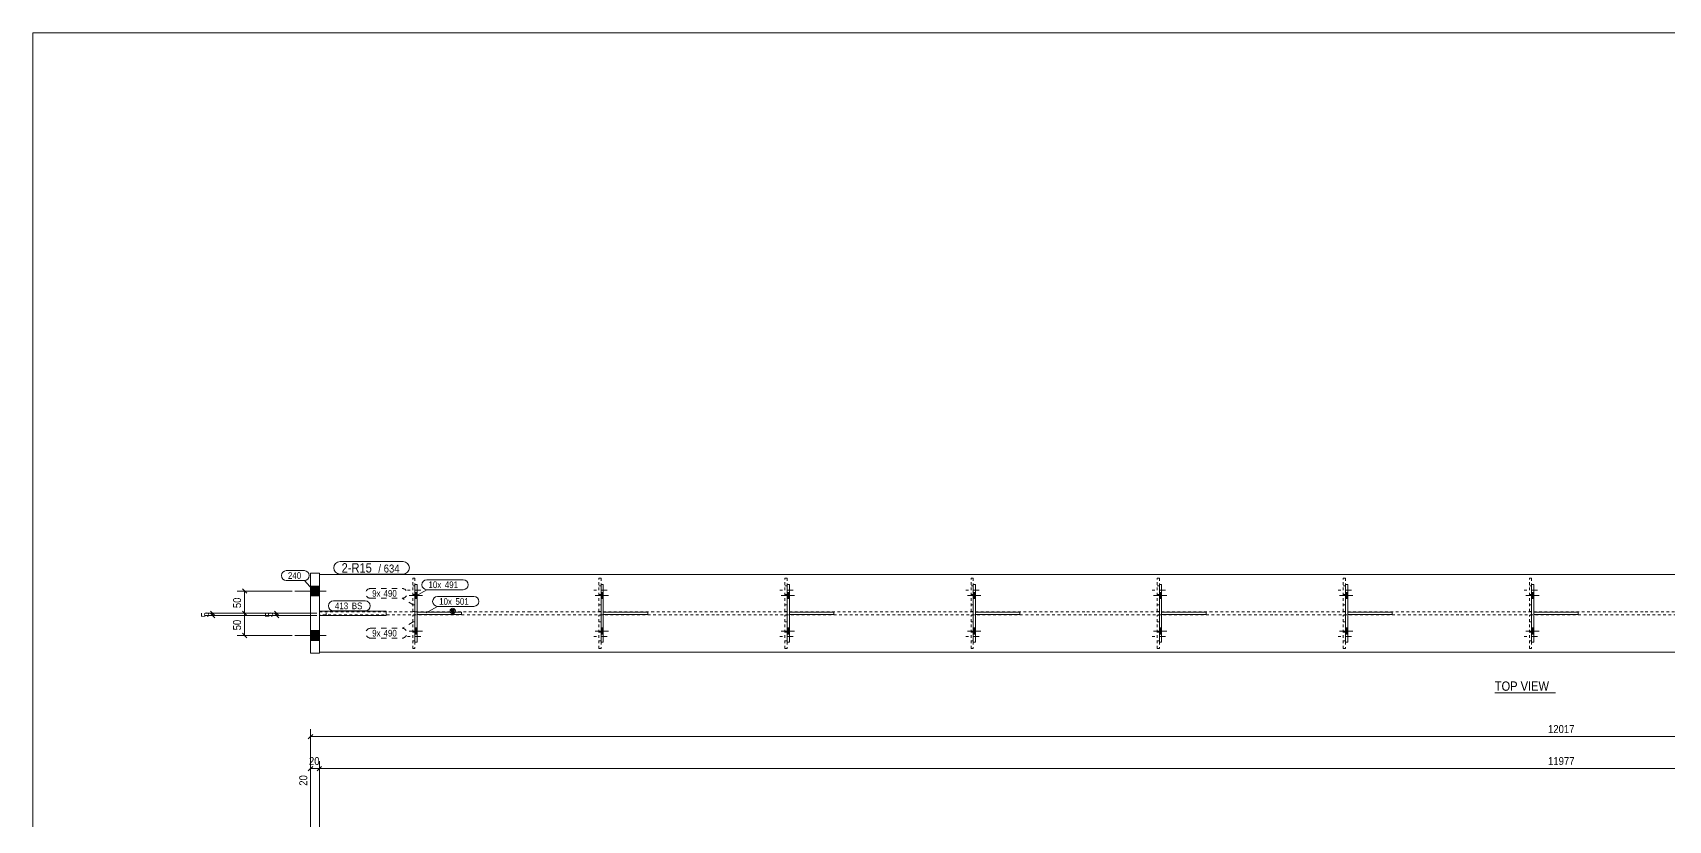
# Model space of a CAD drawing. Header units: millimetres. Extents: x 2 to 1174, y 1 to 825.
# Drawn here: x 5 to 618, y 530 to 825 of the extents above; entities that cross this region are included whole.
import ezdxf

# ---------------------------------------------------------------- set-up
doc = ezdxf.new("R2010")
doc.units = ezdxf.units.MM
for name, pattern in [('XKITLINE00', [0]), ('XKITLINE01', [4, 1, -1, 1, -1]), ('XKITLINE02', [4, 2, -2])]:
    doc.linetypes.add(name, pattern=pattern)
for name, color, linetype, lineweight in [('Bolt', 3, 'Continuous', 0), ('Dimensions', 7, 'Continuous', 0), ('DrawingSheet', 5, 'Continuous', 0), ('OtherObjectType', 7, 'Continuous', 0), ('Part', 2, 'Continuous', 0), ('PartMark', 7, 'Continuous', 0)]:
    doc.layers.add(name, color=color, linetype=linetype, lineweight=lineweight)
doc.styles.add('ARIAL', font='ARIAL.TTF')

# ---------------------------------------------------------------- blocks, each defined once
blk = doc.blocks.new('*A92')
at = {"layer": 'Bolt', "color": 3, "linetype": 'XKITLINE02', "lineweight": 0}
for p, q in [((569.15, 615.95), (564.15, 615.95)), ((566.9, 617.58), (566.07, 617.58)), ((566.9, 614.31), (566.07, 614.31))]:
    blk.add_line(p, q, dxfattribs=at)
blk = doc.blocks.new('*A93')
at = {"layer": 'Bolt', "color": 3, "linetype": 'XKITLINE02', "lineweight": 0}
for p, q in [((569.15, 598.61), (564.15, 598.61)), ((566.9, 600.25), (566.07, 600.25)), ((566.9, 596.98), (566.07, 596.98))]:
    blk.add_line(p, q, dxfattribs=at)
blk = doc.blocks.new('*A94')
at = {"layer": 'Part'}
blk.add_hatch(color=2, dxfattribs=at).paths.add_polyline_path([(161.65, 608.68), (163.25, 608.68), (162.45, 607.28)], flags=17)
at = {"layer": 'Part', "color": 2, "linetype": 'XKITLINE00', "lineweight": 0}
for p, q in [((190.8, 621.86), (112.45, 621.86)), ((260.57, 621.86), (190.9, 621.86)), ((330.34, 621.86), (260.67, 621.86)), ((400.1, 621.86), (330.44, 621.86)), ((469.87, 621.86), (400.2, 621.86)), ((539.64, 621.86), (469.97, 621.86)), ((609.4, 621.86), (539.74, 621.86)), ((679.17, 621.86), (609.5, 621.86)), ((162.45, 607.28), (161.65, 608.68)), ((161.65, 608.68), (163.25, 608.68)), ((163.25, 608.68), (162.45, 607.28)), ((190.8, 592.7), (112.45, 592.7)), ((260.57, 592.7), (190.9, 592.7)), ((330.34, 592.7), (260.67, 592.7)), ((400.1, 592.7), (330.44, 592.7)), ((469.87, 592.7), (400.2, 592.7)), ((539.64, 592.7), (469.97, 592.7)), ((609.4, 592.7), (539.74, 592.7)), ((679.17, 592.7), (609.5, 592.7))]:
    blk.add_line(p, q, dxfattribs=at)
at = {"layer": 'Part', "color": 7, "linetype": 'XKITLINE01', "lineweight": 0}
for p, q in [((112.45, 592.7), (112.45, 621.86)), ((112.45, 607.86), (190.8, 607.86)), ((190.9, 607.86), (260.57, 607.86)), ((260.67, 607.86), (330.34, 607.86)), ((330.44, 607.86), (400.1, 607.86)), ((400.2, 607.86), (469.87, 607.86)), ((469.97, 607.86), (539.64, 607.86)), ((539.74, 607.86), (609.4, 607.86)), ((609.5, 607.86), (679.17, 607.86)), ((190.8, 606.7), (112.45, 606.7)), ((260.57, 606.7), (190.9, 606.7)), ((330.34, 606.7), (260.67, 606.7)), ((400.1, 606.7), (330.44, 606.7)), ((469.87, 606.7), (400.2, 606.7)), ((539.64, 606.7), (469.97, 606.7)), ((609.4, 606.7), (539.74, 606.7)), ((679.17, 606.7), (609.5, 606.7))]:
    blk.add_line(p, q, dxfattribs=at)
at = {"layer": 'Part', "color": 2, "linetype": 'XKITLINE00', "lineweight": 0}
blk.add_circle((162.45, 608.18), 1, dxfattribs=at)
blk = doc.blocks.new('*A101')
at = {"layer": 'Part', "color": 2, "linetype": 'XKITLINE00', "lineweight": 0}
for p, q in [((567.74, 607.7), (584.4, 607.7)), ((584.4, 606.86), (584.4, 607.7)), ((584.4, 606.86), (567.74, 606.86))]:
    blk.add_line(p, q, dxfattribs=at)
at = {"layer": 'Part', "color": 7, "linetype": 'XKITLINE01', "lineweight": 0}
blk.add_line((567.74, 606.86), (567.74, 607.7), dxfattribs=at)
blk.add_line((567.74, 606.86), (567.74, 607.7), dxfattribs=at)
blk = doc.blocks.new('*A102')
at = {"layer": 'Part', "color": 2, "linetype": 'XKITLINE00', "lineweight": 0}
for p, q in [((566.9, 596.45), (566.9, 618.11)), ((566.9, 618.11), (567.74, 618.11)), ((567.74, 618.11), (567.74, 596.45)), ((567.74, 596.45), (566.9, 596.45))]:
    blk.add_line(p, q, dxfattribs=at)
blk = doc.blocks.new('*A103')
at = {"layer": 'Part', "color": 2, "linetype": 'XKITLINE00', "lineweight": 0}
for p, q in [((497.97, 607.7), (514.64, 607.7)), ((514.64, 606.86), (514.64, 607.7)), ((514.64, 606.86), (497.97, 606.86))]:
    blk.add_line(p, q, dxfattribs=at)
at = {"layer": 'Part', "color": 7, "linetype": 'XKITLINE01', "lineweight": 0}
blk.add_line((497.97, 606.86), (497.97, 607.7), dxfattribs=at)
blk.add_line((497.97, 606.86), (497.97, 607.7), dxfattribs=at)
blk = doc.blocks.new('*A104')
at = {"layer": 'Part', "color": 2, "linetype": 'XKITLINE00', "lineweight": 0}
for p, q in [((497.14, 596.45), (497.14, 618.11)), ((497.14, 618.11), (497.97, 618.11)), ((497.97, 618.11), (497.97, 596.45)), ((497.97, 596.45), (497.14, 596.45))]:
    blk.add_line(p, q, dxfattribs=at)
blk = doc.blocks.new('*A105')
at = {"layer": 'Part', "color": 2, "linetype": 'XKITLINE00', "lineweight": 0}
for p, q in [((428.2, 607.7), (444.87, 607.7)), ((444.87, 606.86), (444.87, 607.7)), ((444.87, 606.86), (428.2, 606.86))]:
    blk.add_line(p, q, dxfattribs=at)
at = {"layer": 'Part', "color": 7, "linetype": 'XKITLINE01', "lineweight": 0}
blk.add_line((428.2, 606.86), (428.2, 607.7), dxfattribs=at)
blk.add_line((428.2, 606.86), (428.2, 607.7), dxfattribs=at)
blk = doc.blocks.new('*A106')
at = {"layer": 'Part', "color": 2, "linetype": 'XKITLINE00', "lineweight": 0}
for p, q in [((427.37, 596.45), (427.37, 618.11)), ((427.37, 618.11), (428.2, 618.11)), ((428.2, 618.11), (428.2, 596.45)), ((428.2, 596.45), (427.37, 596.45))]:
    blk.add_line(p, q, dxfattribs=at)
blk = doc.blocks.new('*A107')
at = {"layer": 'Part', "color": 2, "linetype": 'XKITLINE00', "lineweight": 0}
for p, q in [((358.44, 607.7), (375.1, 607.7)), ((375.1, 606.86), (375.1, 607.7)), ((375.1, 606.86), (358.44, 606.86))]:
    blk.add_line(p, q, dxfattribs=at)
at = {"layer": 'Part', "color": 7, "linetype": 'XKITLINE01', "lineweight": 0}
blk.add_line((358.44, 606.86), (358.44, 607.7), dxfattribs=at)
blk.add_line((358.44, 606.86), (358.44, 607.7), dxfattribs=at)
blk = doc.blocks.new('*A108')
at = {"layer": 'Part', "color": 2, "linetype": 'XKITLINE00', "lineweight": 0}
for p, q in [((357.6, 596.45), (357.6, 618.11)), ((357.6, 618.11), (358.44, 618.11)), ((358.44, 618.11), (358.44, 596.45)), ((358.44, 596.45), (357.6, 596.45))]:
    blk.add_line(p, q, dxfattribs=at)
blk = doc.blocks.new('*A109')
at = {"layer": 'Part', "color": 2, "linetype": 'XKITLINE00', "lineweight": 0}
for p, q in [((288.67, 607.7), (305.34, 607.7)), ((305.34, 606.86), (305.34, 607.7)), ((305.34, 606.86), (288.67, 606.86))]:
    blk.add_line(p, q, dxfattribs=at)
at = {"layer": 'Part', "color": 7, "linetype": 'XKITLINE01', "lineweight": 0}
blk.add_line((288.67, 606.86), (288.67, 607.7), dxfattribs=at)
blk.add_line((288.67, 606.86), (288.67, 607.7), dxfattribs=at)
blk = doc.blocks.new('*A110')
at = {"layer": 'Part', "color": 2, "linetype": 'XKITLINE00', "lineweight": 0}
for p, q in [((287.84, 596.45), (287.84, 618.11)), ((287.84, 618.11), (288.67, 618.11)), ((288.67, 618.11), (288.67, 596.45)), ((288.67, 596.45), (287.84, 596.45))]:
    blk.add_line(p, q, dxfattribs=at)
blk = doc.blocks.new('*A111')
at = {"layer": 'Part', "color": 2, "linetype": 'XKITLINE00', "lineweight": 0}
for p, q in [((218.9, 607.7), (235.57, 607.7)), ((235.57, 606.86), (235.57, 607.7)), ((235.57, 606.86), (218.9, 606.86))]:
    blk.add_line(p, q, dxfattribs=at)
at = {"layer": 'Part', "color": 7, "linetype": 'XKITLINE01', "lineweight": 0}
blk.add_line((218.9, 606.86), (218.9, 607.7), dxfattribs=at)
blk.add_line((218.9, 606.86), (218.9, 607.7), dxfattribs=at)
blk = doc.blocks.new('*A112')
at = {"layer": 'Part', "color": 2, "linetype": 'XKITLINE00', "lineweight": 0}
for p, q in [((218.07, 596.45), (218.07, 618.11)), ((218.07, 618.11), (218.9, 618.11)), ((218.9, 618.11), (218.9, 596.45)), ((218.9, 596.45), (218.07, 596.45))]:
    blk.add_line(p, q, dxfattribs=at)
blk = doc.blocks.new('*A113')
at = {"layer": 'Part', "color": 2, "linetype": 'XKITLINE00', "lineweight": 0}
for p, q in [((149.14, 607.7), (165.8, 607.7)), ((165.8, 606.86), (165.8, 607.7)), ((165.8, 606.86), (149.14, 606.86))]:
    blk.add_line(p, q, dxfattribs=at)
at = {"layer": 'Part', "color": 7, "linetype": 'XKITLINE01', "lineweight": 0}
blk.add_line((149.14, 606.86), (149.14, 607.7), dxfattribs=at)
blk.add_line((149.14, 606.86), (149.14, 607.7), dxfattribs=at)
blk = doc.blocks.new('*A114')
at = {"layer": 'Part', "color": 2, "linetype": 'XKITLINE00', "lineweight": 0}
for p, q in [((148.3, 596.45), (148.3, 618.11)), ((148.3, 618.11), (149.14, 618.11)), ((149.14, 618.11), (149.14, 596.45)), ((149.14, 596.45), (148.3, 596.45))]:
    blk.add_line(p, q, dxfattribs=at)
blk = doc.blocks.new('*A117')
at = {"layer": 'Part', "color": 7, "linetype": 'XKITLINE01', "lineweight": 0}
for p, q in [((566.07, 607.95), (566.07, 620.45)), ((566.07, 620.45), (566.9, 620.45)), ((566.9, 620.45), (566.9, 607.95)), ((566.07, 610.45), (566.9, 610.45)), ((566.9, 607.95), (566.07, 607.95))]:
    blk.add_line(p, q, dxfattribs=at)
blk = doc.blocks.new('*A118')
at = {"layer": 'Part', "color": 7, "linetype": 'XKITLINE01', "lineweight": 0}
for p, q in [((496.3, 607.95), (496.3, 620.45)), ((496.3, 620.45), (497.14, 620.45)), ((497.14, 620.45), (497.14, 607.95)), ((496.3, 610.45), (497.14, 610.45)), ((497.14, 607.95), (496.3, 607.95))]:
    blk.add_line(p, q, dxfattribs=at)
blk = doc.blocks.new('*A119')
at = {"layer": 'Part', "color": 7, "linetype": 'XKITLINE01', "lineweight": 0}
for p, q in [((426.54, 607.95), (426.54, 620.45)), ((426.54, 620.45), (427.37, 620.45)), ((427.37, 620.45), (427.37, 607.95)), ((426.54, 610.45), (427.37, 610.45)), ((427.37, 607.95), (426.54, 607.95))]:
    blk.add_line(p, q, dxfattribs=at)
blk = doc.blocks.new('*A120')
at = {"layer": 'Part', "color": 7, "linetype": 'XKITLINE01', "lineweight": 0}
for p, q in [((356.77, 607.95), (356.77, 620.45)), ((356.77, 620.45), (357.6, 620.45)), ((357.6, 620.45), (357.6, 607.95)), ((356.77, 610.45), (357.6, 610.45)), ((357.6, 607.95), (356.77, 607.95))]:
    blk.add_line(p, q, dxfattribs=at)
blk = doc.blocks.new('*A121')
at = {"layer": 'Part', "color": 7, "linetype": 'XKITLINE01', "lineweight": 0}
for p, q in [((287, 607.95), (287, 620.45)), ((287, 620.45), (287.84, 620.45)), ((287.84, 620.45), (287.84, 607.95)), ((287, 610.45), (287.84, 610.45)), ((287.84, 607.95), (287, 607.95))]:
    blk.add_line(p, q, dxfattribs=at)
blk = doc.blocks.new('*A122')
at = {"layer": 'Part', "color": 7, "linetype": 'XKITLINE01', "lineweight": 0}
for p, q in [((217.24, 607.95), (217.24, 620.45)), ((217.24, 620.45), (218.07, 620.45)), ((218.07, 620.45), (218.07, 607.95)), ((217.24, 610.45), (218.07, 610.45)), ((218.07, 607.95), (217.24, 607.95))]:
    blk.add_line(p, q, dxfattribs=at)
blk = doc.blocks.new('*A123')
at = {"layer": 'Part', "color": 7, "linetype": 'XKITLINE01', "lineweight": 0}
for p, q in [((147.47, 607.95), (147.47, 620.45)), ((147.47, 620.45), (148.3, 620.45)), ((148.3, 620.45), (148.3, 607.95)), ((147.47, 610.45), (148.3, 610.45)), ((148.3, 607.95), (147.47, 607.95))]:
    blk.add_line(p, q, dxfattribs=at)
blk = doc.blocks.new('*A124')
at = {"layer": 'Part', "color": 2, "linetype": 'XKITLINE00', "lineweight": 0}
for p, q in [((137.45, 608.11), (112.45, 608.11)), ((112.45, 606.45), (112.45, 608.11)), ((137.45, 608.11), (137.45, 606.45)), ((137.45, 606.45), (112.45, 606.45))]:
    blk.add_line(p, q, dxfattribs=at)
at = {"layer": 'Part', "color": 7, "linetype": 'XKITLINE01', "lineweight": 0}
blk.add_line((114.95, 606.45), (114.95, 608.11), dxfattribs=at)
blk = doc.blocks.new('*A125')
at = {"layer": 'Part', "color": 7, "linetype": 'XKITLINE01', "lineweight": 0}
for p, q in [((137.45, 608.11), (112.45, 608.11)), ((112.45, 608.11), (112.45, 606.45)), ((114.95, 606.45), (114.95, 608.11)), ((137.45, 606.45), (137.45, 608.11)), ((112.45, 606.45), (137.45, 606.45))]:
    blk.add_line(p, q, dxfattribs=at)
blk = doc.blocks.new('*A128')
at = {"layer": 'Part', "color": 7, "linetype": 'XKITLINE01', "lineweight": 0}
for p, q in [((147.47, 594.11), (147.47, 606.61)), ((147.47, 606.61), (148.3, 606.61)), ((147.47, 604.11), (148.3, 604.11)), ((148.3, 606.61), (148.3, 594.11)), ((148.3, 594.11), (147.47, 594.11))]:
    blk.add_line(p, q, dxfattribs=at)
blk = doc.blocks.new('*A129')
at = {"layer": 'Part', "color": 7, "linetype": 'XKITLINE01', "lineweight": 0}
for p, q in [((217.24, 594.11), (217.24, 606.61)), ((217.24, 606.61), (218.07, 606.61)), ((217.24, 604.11), (218.07, 604.11)), ((218.07, 606.61), (218.07, 594.11)), ((218.07, 594.11), (217.24, 594.11))]:
    blk.add_line(p, q, dxfattribs=at)
blk = doc.blocks.new('*A130')
at = {"layer": 'Part', "color": 7, "linetype": 'XKITLINE01', "lineweight": 0}
for p, q in [((287, 594.11), (287, 606.61)), ((287, 606.61), (287.84, 606.61)), ((287, 604.11), (287.84, 604.11)), ((287.84, 606.61), (287.84, 594.11)), ((287.84, 594.11), (287, 594.11))]:
    blk.add_line(p, q, dxfattribs=at)
blk = doc.blocks.new('*A131')
at = {"layer": 'Part', "color": 7, "linetype": 'XKITLINE01', "lineweight": 0}
for p, q in [((356.77, 594.11), (356.77, 606.61)), ((356.77, 606.61), (357.6, 606.61)), ((356.77, 604.11), (357.6, 604.11)), ((357.6, 606.61), (357.6, 594.11)), ((357.6, 594.11), (356.77, 594.11))]:
    blk.add_line(p, q, dxfattribs=at)
blk = doc.blocks.new('*A132')
at = {"layer": 'Part', "color": 7, "linetype": 'XKITLINE01', "lineweight": 0}
for p, q in [((426.54, 594.11), (426.54, 606.61)), ((426.54, 606.61), (427.37, 606.61)), ((426.54, 604.11), (427.37, 604.11)), ((427.37, 606.61), (427.37, 594.11)), ((427.37, 594.11), (426.54, 594.11))]:
    blk.add_line(p, q, dxfattribs=at)
blk = doc.blocks.new('*A133')
at = {"layer": 'Part', "color": 7, "linetype": 'XKITLINE01', "lineweight": 0}
for p, q in [((496.3, 594.11), (496.3, 606.61)), ((496.3, 606.61), (497.14, 606.61)), ((496.3, 604.11), (497.14, 604.11)), ((497.14, 606.61), (497.14, 594.11)), ((497.14, 594.11), (496.3, 594.11))]:
    blk.add_line(p, q, dxfattribs=at)
blk = doc.blocks.new('*A134')
at = {"layer": 'Part', "color": 7, "linetype": 'XKITLINE01', "lineweight": 0}
for p, q in [((566.07, 594.11), (566.07, 606.61)), ((566.07, 606.61), (566.9, 606.61)), ((566.07, 604.11), (566.9, 604.11)), ((566.9, 606.61), (566.9, 594.11)), ((566.9, 594.11), (566.07, 594.11))]:
    blk.add_line(p, q, dxfattribs=at)
blk = doc.blocks.new('*A140')
at = {"layer": 'Part', "color": 2, "linetype": 'XKITLINE00', "lineweight": 0}
for p, q in [((109.12, 592.28), (109.12, 622.28)), ((109.12, 622.28), (112.45, 622.28)), ((112.45, 622.28), (112.45, 592.28)), ((112.45, 592.28), (109.12, 592.28))]:
    blk.add_line(p, q, dxfattribs=at)
blk = doc.blocks.new('*A143')
at = {"layer": 'Bolt'}
for points in [[(497.14, 615.11), (497.97, 615.11), (497.97, 612.78), (497.14, 612.78)], [(497.14, 615.11), (497.97, 615.11), (497.97, 612.78), (497.14, 612.78)], [(497.14, 601.78), (497.97, 601.78), (497.97, 599.45), (497.14, 599.45)], [(497.14, 601.78), (497.97, 601.78), (497.97, 599.45), (497.14, 599.45)]]:
    blk.add_hatch(color=3, dxfattribs=at).paths.add_polyline_path(points, flags=17)
at = {"layer": 'Bolt', "color": 3, "linetype": 'XKITLINE00', "lineweight": 0}
for p, q in [((499.9, 613.95), (494.9, 613.95)), ((499.9, 613.95), (494.9, 613.95)), ((497.97, 615.11), (497.14, 615.11)), ((497.97, 615.11), (497.14, 615.11)), ((497.97, 612.78), (497.14, 612.78)), ((497.97, 612.78), (497.14, 612.78)), ((497.97, 601.78), (497.14, 601.78)), ((497.97, 601.78), (497.14, 601.78)), ((499.9, 600.61), (494.9, 600.61)), ((499.9, 600.61), (494.9, 600.61)), ((497.97, 599.45), (497.14, 599.45)), ((497.97, 599.45), (497.14, 599.45))]:
    blk.add_line(p, q, dxfattribs=at)
blk = doc.blocks.new('*A144')
at = {"layer": 'Bolt'}
for points in [[(427.37, 615.11), (428.2, 615.11), (428.2, 612.78), (427.37, 612.78)], [(427.37, 615.11), (428.2, 615.11), (428.2, 612.78), (427.37, 612.78)], [(427.37, 601.78), (428.2, 601.78), (428.2, 599.45), (427.37, 599.45)], [(427.37, 601.78), (428.2, 601.78), (428.2, 599.45), (427.37, 599.45)]]:
    blk.add_hatch(color=3, dxfattribs=at).paths.add_polyline_path(points, flags=17)
at = {"layer": 'Bolt', "color": 3, "linetype": 'XKITLINE00', "lineweight": 0}
for p, q in [((430.14, 613.95), (425.14, 613.95)), ((430.14, 613.95), (425.14, 613.95)), ((428.2, 615.11), (427.37, 615.11)), ((428.2, 615.11), (427.37, 615.11)), ((428.2, 612.78), (427.37, 612.78)), ((428.2, 612.78), (427.37, 612.78)), ((428.2, 601.78), (427.37, 601.78)), ((428.2, 601.78), (427.37, 601.78)), ((430.14, 600.61), (425.14, 600.61)), ((430.14, 600.61), (425.14, 600.61)), ((428.2, 599.45), (427.37, 599.45)), ((428.2, 599.45), (427.37, 599.45))]:
    blk.add_line(p, q, dxfattribs=at)
blk = doc.blocks.new('*A145')
at = {"layer": 'Bolt'}
for points in [[(357.6, 615.11), (358.44, 615.11), (358.44, 612.78), (357.6, 612.78)], [(357.6, 615.11), (358.44, 615.11), (358.44, 612.78), (357.6, 612.78)], [(357.6, 601.78), (358.44, 601.78), (358.44, 599.45), (357.6, 599.45)], [(357.6, 601.78), (358.44, 601.78), (358.44, 599.45), (357.6, 599.45)]]:
    blk.add_hatch(color=3, dxfattribs=at).paths.add_polyline_path(points, flags=17)
at = {"layer": 'Bolt', "color": 3, "linetype": 'XKITLINE00', "lineweight": 0}
for p, q in [((360.37, 613.95), (355.37, 613.95)), ((360.37, 613.95), (355.37, 613.95)), ((358.44, 615.11), (357.6, 615.11)), ((358.44, 615.11), (357.6, 615.11)), ((358.44, 612.78), (357.6, 612.78)), ((358.44, 612.78), (357.6, 612.78)), ((358.44, 601.78), (357.6, 601.78)), ((358.44, 601.78), (357.6, 601.78)), ((360.37, 600.61), (355.37, 600.61)), ((360.37, 600.61), (355.37, 600.61)), ((358.44, 599.45), (357.6, 599.45)), ((358.44, 599.45), (357.6, 599.45))]:
    blk.add_line(p, q, dxfattribs=at)
blk = doc.blocks.new('*A146')
at = {"layer": 'Bolt'}
for points in [[(287.84, 615.11), (288.67, 615.11), (288.67, 612.78), (287.84, 612.78)], [(287.84, 615.11), (288.67, 615.11), (288.67, 612.78), (287.84, 612.78)], [(287.84, 601.78), (288.67, 601.78), (288.67, 599.45), (287.84, 599.45)], [(287.84, 601.78), (288.67, 601.78), (288.67, 599.45), (287.84, 599.45)]]:
    blk.add_hatch(color=3, dxfattribs=at).paths.add_polyline_path(points, flags=17)
at = {"layer": 'Bolt', "color": 3, "linetype": 'XKITLINE00', "lineweight": 0}
for p, q in [((290.6, 613.95), (285.6, 613.95)), ((290.6, 613.95), (285.6, 613.95)), ((288.67, 615.11), (287.84, 615.11)), ((288.67, 615.11), (287.84, 615.11)), ((288.67, 612.78), (287.84, 612.78)), ((288.67, 612.78), (287.84, 612.78)), ((288.67, 601.78), (287.84, 601.78)), ((288.67, 601.78), (287.84, 601.78)), ((290.6, 600.61), (285.6, 600.61)), ((290.6, 600.61), (285.6, 600.61)), ((288.67, 599.45), (287.84, 599.45)), ((288.67, 599.45), (287.84, 599.45))]:
    blk.add_line(p, q, dxfattribs=at)
blk = doc.blocks.new('*A147')
at = {"layer": 'Bolt'}
for points in [[(218.07, 615.11), (218.9, 615.11), (218.9, 612.78), (218.07, 612.78)], [(218.07, 615.11), (218.9, 615.11), (218.9, 612.78), (218.07, 612.78)], [(218.07, 601.78), (218.9, 601.78), (218.9, 599.45), (218.07, 599.45)], [(218.07, 601.78), (218.9, 601.78), (218.9, 599.45), (218.07, 599.45)]]:
    blk.add_hatch(color=3, dxfattribs=at).paths.add_polyline_path(points, flags=17)
at = {"layer": 'Bolt', "color": 3, "linetype": 'XKITLINE00', "lineweight": 0}
for p, q in [((220.84, 613.95), (215.84, 613.95)), ((220.84, 613.95), (215.84, 613.95)), ((218.9, 615.11), (218.07, 615.11)), ((218.9, 615.11), (218.07, 615.11)), ((218.9, 612.78), (218.07, 612.78)), ((218.9, 612.78), (218.07, 612.78)), ((218.9, 601.78), (218.07, 601.78)), ((218.9, 601.78), (218.07, 601.78)), ((220.84, 600.61), (215.84, 600.61)), ((220.84, 600.61), (215.84, 600.61)), ((218.9, 599.45), (218.07, 599.45)), ((218.9, 599.45), (218.07, 599.45))]:
    blk.add_line(p, q, dxfattribs=at)
blk = doc.blocks.new('*A148')
at = {"layer": 'Bolt'}
for points in [[(148.3, 615.11), (149.14, 615.11), (149.14, 612.78), (148.3, 612.78)], [(148.3, 615.11), (149.14, 615.11), (149.14, 612.78), (148.3, 612.78)], [(148.3, 601.78), (149.14, 601.78), (149.14, 599.45), (148.3, 599.45)], [(148.3, 601.78), (149.14, 601.78), (149.14, 599.45), (148.3, 599.45)]]:
    blk.add_hatch(color=3, dxfattribs=at).paths.add_polyline_path(points, flags=17)
at = {"layer": 'Bolt', "color": 3, "linetype": 'XKITLINE00', "lineweight": 0}
for p, q in [((151.07, 613.95), (146.07, 613.95)), ((151.07, 613.95), (146.07, 613.95)), ((149.14, 615.11), (148.3, 615.11)), ((149.14, 615.11), (148.3, 615.11)), ((149.14, 612.78), (148.3, 612.78)), ((149.14, 612.78), (148.3, 612.78)), ((149.14, 601.78), (148.3, 601.78)), ((149.14, 601.78), (148.3, 601.78)), ((151.07, 600.61), (146.07, 600.61)), ((151.07, 600.61), (146.07, 600.61)), ((149.14, 599.45), (148.3, 599.45)), ((149.14, 599.45), (148.3, 599.45))]:
    blk.add_line(p, q, dxfattribs=at)
blk = doc.blocks.new('*A149')
at = {"layer": 'Bolt', "color": 3, "linetype": 'XKITLINE02', "lineweight": 0}
for p, q in [((499.39, 615.95), (494.39, 615.95)), ((497.14, 617.58), (496.3, 617.58)), ((497.14, 614.31), (496.3, 614.31))]:
    blk.add_line(p, q, dxfattribs=at)
blk = doc.blocks.new('*A150')
at = {"layer": 'Bolt', "color": 3, "linetype": 'XKITLINE02', "lineweight": 0}
for p, q in [((429.62, 615.95), (424.62, 615.95)), ((427.37, 617.58), (426.54, 617.58)), ((427.37, 614.31), (426.54, 614.31))]:
    blk.add_line(p, q, dxfattribs=at)
blk = doc.blocks.new('*A151')
at = {"layer": 'Bolt', "color": 3, "linetype": 'XKITLINE02', "lineweight": 0}
for p, q in [((359.85, 615.95), (354.85, 615.95)), ((357.6, 617.58), (356.77, 617.58)), ((357.6, 614.31), (356.77, 614.31))]:
    blk.add_line(p, q, dxfattribs=at)
blk = doc.blocks.new('*A152')
at = {"layer": 'Bolt', "color": 3, "linetype": 'XKITLINE02', "lineweight": 0}
for p, q in [((290.09, 615.95), (285.09, 615.95)), ((287.84, 617.58), (287, 617.58)), ((287.84, 614.31), (287, 614.31))]:
    blk.add_line(p, q, dxfattribs=at)
blk = doc.blocks.new('*A153')
at = {"layer": 'Bolt', "color": 3, "linetype": 'XKITLINE02', "lineweight": 0}
for p, q in [((220.32, 615.95), (215.32, 615.95)), ((218.07, 617.58), (217.24, 617.58)), ((218.07, 614.31), (217.24, 614.31))]:
    blk.add_line(p, q, dxfattribs=at)
blk = doc.blocks.new('*A154')
at = {"layer": 'Bolt', "color": 3, "linetype": 'XKITLINE02', "lineweight": 0}
for p, q in [((150.55, 615.95), (145.55, 615.95)), ((148.3, 617.58), (147.47, 617.58)), ((148.3, 614.31), (147.47, 614.31))]:
    blk.add_line(p, q, dxfattribs=at)
blk = doc.blocks.new('*A155')
at = {"layer": 'Bolt', "color": 3, "linetype": 'XKITLINE02', "lineweight": 0}
for p, q in [((150.55, 598.61), (145.55, 598.61)), ((148.3, 600.25), (147.47, 600.25)), ((148.3, 596.98), (147.47, 596.98))]:
    blk.add_line(p, q, dxfattribs=at)
blk = doc.blocks.new('*A156')
at = {"layer": 'Bolt', "color": 3, "linetype": 'XKITLINE02', "lineweight": 0}
for p, q in [((220.32, 598.61), (215.32, 598.61)), ((218.07, 600.25), (217.24, 600.25)), ((218.07, 596.98), (217.24, 596.98))]:
    blk.add_line(p, q, dxfattribs=at)
blk = doc.blocks.new('*A157')
at = {"layer": 'Bolt', "color": 3, "linetype": 'XKITLINE02', "lineweight": 0}
for p, q in [((290.09, 598.61), (285.09, 598.61)), ((287.84, 600.25), (287, 600.25)), ((287.84, 596.98), (287, 596.98))]:
    blk.add_line(p, q, dxfattribs=at)
blk = doc.blocks.new('*A158')
at = {"layer": 'Bolt', "color": 3, "linetype": 'XKITLINE02', "lineweight": 0}
for p, q in [((359.85, 598.61), (354.85, 598.61)), ((357.6, 600.25), (356.77, 600.25)), ((357.6, 596.98), (356.77, 596.98))]:
    blk.add_line(p, q, dxfattribs=at)
blk = doc.blocks.new('*A159')
at = {"layer": 'Bolt', "color": 3, "linetype": 'XKITLINE02', "lineweight": 0}
for p, q in [((429.62, 598.61), (424.62, 598.61)), ((427.37, 600.25), (426.54, 600.25)), ((427.37, 596.98), (426.54, 596.98))]:
    blk.add_line(p, q, dxfattribs=at)
blk = doc.blocks.new('*A160')
at = {"layer": 'Bolt', "color": 3, "linetype": 'XKITLINE02', "lineweight": 0}
for p, q in [((499.39, 598.61), (494.39, 598.61)), ((497.14, 600.25), (496.3, 600.25)), ((497.14, 596.98), (496.3, 596.98))]:
    blk.add_line(p, q, dxfattribs=at)
blk = doc.blocks.new('*A161')
at = {"layer": 'Bolt'}
for points in [[(112.45, 613.78), (109.12, 613.78), (109.12, 617.45), (112.45, 617.45)], [(112.45, 613.78), (109.12, 613.78), (109.12, 617.45), (112.45, 617.45)], [(112.45, 613.78), (109.12, 613.78), (109.12, 617.45), (112.45, 617.45)], [(112.45, 613.78), (109.12, 613.78), (109.12, 617.45), (112.45, 617.45)], [(112.45, 613.78), (109.12, 613.78), (109.12, 617.45), (112.45, 617.45)], [(112.45, 597.11), (109.12, 597.11), (109.12, 600.78), (112.45, 600.78)], [(112.45, 597.11), (109.12, 597.11), (109.12, 600.78), (112.45, 600.78)], [(112.45, 597.11), (109.12, 597.11), (109.12, 600.78), (112.45, 600.78)], [(112.45, 597.11), (109.12, 597.11), (109.12, 600.78), (112.45, 600.78)], [(112.45, 597.11), (109.12, 597.11), (109.12, 600.78), (112.45, 600.78)]]:
    blk.add_hatch(color=3, dxfattribs=at).paths.add_polyline_path(points, flags=17)
at = {"layer": 'Bolt', "color": 3, "linetype": 'XKITLINE00', "lineweight": 0}
for p, q in [((114.95, 615.61), (103.28, 615.61)), ((114.95, 615.61), (103.28, 615.61)), ((114.95, 615.61), (103.28, 615.61)), ((114.95, 615.61), (103.28, 615.61)), ((114.95, 615.61), (103.28, 615.61)), ((112.45, 617.45), (109.12, 617.45)), ((112.45, 617.45), (109.12, 617.45)), ((112.45, 617.45), (109.12, 617.45)), ((112.45, 617.45), (109.12, 617.45)), ((112.45, 617.45), (109.12, 617.45)), ((112.45, 613.78), (109.12, 613.78)), ((112.45, 613.78), (109.12, 613.78)), ((112.45, 613.78), (109.12, 613.78)), ((112.45, 613.78), (109.12, 613.78)), ((112.45, 613.78), (109.12, 613.78)), ((114.95, 598.95), (103.28, 598.95)), ((114.95, 598.95), (103.28, 598.95)), ((114.95, 598.95), (103.28, 598.95)), ((114.95, 598.95), (103.28, 598.95)), ((114.95, 598.95), (103.28, 598.95)), ((112.45, 600.78), (109.12, 600.78)), ((112.45, 600.78), (109.12, 600.78)), ((112.45, 600.78), (109.12, 600.78)), ((112.45, 600.78), (109.12, 600.78)), ((112.45, 600.78), (109.12, 600.78)), ((112.45, 597.11), (109.12, 597.11)), ((112.45, 597.11), (109.12, 597.11)), ((112.45, 597.11), (109.12, 597.11)), ((112.45, 597.11), (109.12, 597.11)), ((112.45, 597.11), (109.12, 597.11))]:
    blk.add_line(p, q, dxfattribs=at)
blk = doc.blocks.new('*A165')
at = {"layer": 'Bolt'}
for points in [[(566.9, 615.11), (567.74, 615.11), (567.74, 612.78), (566.9, 612.78)], [(566.9, 615.11), (567.74, 615.11), (567.74, 612.78), (566.9, 612.78)], [(566.9, 601.78), (567.74, 601.78), (567.74, 599.45), (566.9, 599.45)], [(566.9, 601.78), (567.74, 601.78), (567.74, 599.45), (566.9, 599.45)]]:
    blk.add_hatch(color=3, dxfattribs=at).paths.add_polyline_path(points, flags=17)
at = {"layer": 'Bolt', "color": 3, "linetype": 'XKITLINE00', "lineweight": 0}
for p, q in [((569.67, 613.95), (564.67, 613.95)), ((569.67, 613.95), (564.67, 613.95)), ((567.74, 615.11), (566.9, 615.11)), ((567.74, 615.11), (566.9, 615.11)), ((567.74, 612.78), (566.9, 612.78)), ((567.74, 612.78), (566.9, 612.78)), ((567.74, 601.78), (566.9, 601.78)), ((567.74, 601.78), (566.9, 601.78)), ((569.67, 600.61), (564.67, 600.61)), ((569.67, 600.61), (564.67, 600.61)), ((567.74, 599.45), (566.9, 599.45)), ((567.74, 599.45), (566.9, 599.45))]:
    blk.add_line(p, q, dxfattribs=at)
blk = doc.blocks.new('*A222')
at = {"layer": 'DrawingSheet', "color": 5, "linetype": 'XKITLINE00', "lineweight": 0}
for p, q in [((1174, 825), (5, 825)), ((5, 825), (5, 5))]:
    blk.add_line(p, q, dxfattribs=at)
blk = doc.blocks.new('*A230')
at = {"layer": 'Dimensions', "color": 7, "linetype": 'XKITLINE00', "lineweight": 0}
for p, q in [((109.97, 561.86), (108.27, 560.17)), ((109.12, 448.52), (109.12, 563.87)), ((109.12, 561.02), (1048.09, 561.02))]:
    blk.add_line(p, q, dxfattribs=at)
at = {"layer": 'Dimensions', "color": 3}
blk.add_point((109.12, 561.02), dxfattribs=at)
at = {"layer": 'Dimensions', "color": 3, "style": 'ARIAL', "width": 0.85}
blk.add_text('12017', height=3, dxfattribs=at).set_placement((573.04, 562.37))
blk = doc.blocks.new('*A231')
at = {"layer": 'Dimensions', "color": 7, "linetype": 'XKITLINE00', "lineweight": 0}
for p, q in [((109.12, 448.52), (109.12, 551.87)), ((112.45, 448.52), (112.45, 551.87)), ((109.97, 549.86), (108.27, 548.17)), ((109.12, 549.02), (112.45, 549.02)), ((113.3, 549.86), (111.6, 548.17))]:
    blk.add_line(p, q, dxfattribs=at)
at = {"layer": 'Dimensions', "color": 3}
for p in [(109.12, 549.02), (112.45, 549.02)]:
    blk.add_point(p, dxfattribs=at)
at = {"layer": 'Dimensions', "color": 3, "style": 'ARIAL', "width": 0.85}
blk.add_text('20', height=3, dxfattribs=at).set_placement((108.56, 550.37))
blk.add_text('20', height=3, rotation=90.00021, dxfattribs=at).set_placement((107.92, 542.6))
blk = doc.blocks.new('*A239')
at = {"layer": 'Dimensions', "color": 7, "linetype": 'XKITLINE00', "lineweight": 0}
for p, q in [((112.45, 448.52), (112.45, 551.87)), ((113.3, 549.86), (111.6, 548.17)), ((112.45, 549.02), (1044.77, 549.02))]:
    blk.add_line(p, q, dxfattribs=at)
at = {"layer": 'Dimensions', "color": 3}
blk.add_point((112.45, 549.02), dxfattribs=at)
at = {"layer": 'Dimensions', "color": 3, "style": 'ARIAL', "width": 0.85}
blk.add_text('11977', height=3, dxfattribs=at).set_placement((573.05, 550.37))
blk = doc.blocks.new('*A319')
at = {"layer": 'OtherObjectType', "color": 7, "linetype": 'XKITLINE00', "lineweight": 0}
blk.add_line((553.08, 577.47), (575.9, 577.47), dxfattribs=at)
at = {"layer": 'OtherObjectType', "color": 7, "style": 'ARIAL', "width": 0.85}
blk.add_text('TOP VIEW', height=3.5, dxfattribs=at).set_placement((553.08, 578.22))
blk = doc.blocks.new('*A320')
at = {"layer": 'Dimensions', "color": 7, "linetype": 'XKITLINE00', "lineweight": 0}
for p, q in [((111.45, 607.28), (69.6, 607.28)), ((71.6, 608.13), (73.3, 606.43)), ((71.6, 607.3), (73.3, 605.6)), ((72.45, 606.45), (72.45, 607.28)), ((111.45, 606.45), (69.6, 606.45))]:
    blk.add_line(p, q, dxfattribs=at)
at = {"layer": 'Dimensions', "color": 3}
for p in [(72.45, 607.28), (72.45, 606.45)]:
    blk.add_point(p, dxfattribs=at)
at = {"layer": 'Dimensions', "color": 3, "style": 'ARIAL', "width": 0.85}
blk.add_text('5', height=3, rotation=90.00021, dxfattribs=at).set_placement((71.1, 605.75))
blk = doc.blocks.new('*A321')
at = {"layer": 'Dimensions', "color": 7, "linetype": 'XKITLINE00', "lineweight": 0}
for p, q in [((111.45, 607.28), (81.6, 607.28)), ((83.6, 608.13), (85.3, 606.43)), ((84.45, 598.95), (84.45, 607.28)), ((102.28, 598.95), (81.6, 598.95)), ((83.6, 599.8), (85.3, 598.1))]:
    blk.add_line(p, q, dxfattribs=at)
at = {"layer": 'Dimensions', "color": 3}
for p in [(84.45, 607.28), (84.45, 598.95)]:
    blk.add_point(p, dxfattribs=at)
at = {"layer": 'Dimensions', "color": 3, "style": 'ARIAL', "width": 0.85}
blk.add_text('50', height=3, rotation=90.00021, dxfattribs=at).set_placement((83.1, 600.89))
blk = doc.blocks.new('*A322')
at = {"layer": 'Dimensions', "color": 7, "linetype": 'XKITLINE00', "lineweight": 0}
for p, q in [((102.28, 615.61), (81.6, 615.61)), ((83.6, 616.46), (85.3, 614.77)), ((84.45, 607.28), (84.45, 615.61)), ((111.45, 607.28), (81.6, 607.28)), ((83.6, 608.13), (85.3, 606.43))]:
    blk.add_line(p, q, dxfattribs=at)
at = {"layer": 'Dimensions', "color": 3}
for p in [(84.45, 615.61), (84.45, 607.28)]:
    blk.add_point(p, dxfattribs=at)
at = {"layer": 'Dimensions', "color": 3, "style": 'ARIAL', "width": 0.85}
blk.add_text('50', height=3, rotation=90.00021, dxfattribs=at).set_placement((83.1, 609.22))
blk = doc.blocks.new('*A323')
at = {"layer": 'Dimensions', "color": 7, "linetype": 'XKITLINE00', "lineweight": 0}
for p, q in [((111.45, 607.28), (93.6, 607.28)), ((95.6, 608.13), (97.3, 606.43)), ((95.6, 607.3), (97.3, 605.6)), ((96.45, 606.45), (96.45, 607.28)), ((111.45, 606.45), (93.6, 606.45))]:
    blk.add_line(p, q, dxfattribs=at)
at = {"layer": 'Dimensions', "color": 3}
for p in [(96.45, 607.28), (96.45, 606.45)]:
    blk.add_point(p, dxfattribs=at)
at = {"layer": 'Dimensions', "color": 3, "style": 'ARIAL', "width": 0.85}
blk.add_text('5', height=3, rotation=90.00021, dxfattribs=at).set_placement((95.1, 605.75))
blk = doc.blocks.new('*A324')
at = {"layer": 'PartMark', "color": 7, "linetype": 'XKITLINE00', "lineweight": 0}
for p, q in [((100.07, 623.28), (106.83, 623.28)), ((100.07, 619.58), (106.83, 619.58)), ((109.83, 616.23), (106.83, 619.58))]:
    blk.add_line(p, q, dxfattribs=at)
for centre, start, end in [((100.07, 621.43), 90, 270), ((106.83, 621.43), 270, 90)]:
    blk.add_arc(centre, 1.85, start, end, dxfattribs=at)
at = {"layer": 'PartMark', "color": 3, "style": 'ARIAL', "width": 0.85}
blk.add_text('240', height=2.5, dxfattribs=at).set_placement((100.67, 620.18))
blk = doc.blocks.new('*A325')
at = {"layer": 'PartMark', "color": 7, "linetype": 'XKITLINE00', "lineweight": 0}
for p, q in [((120.2, 626.66), (143.85, 626.66)), ((120.2, 621.96), (143.85, 621.96))]:
    blk.add_line(p, q, dxfattribs=at)
for centre, start, end in [((120.2, 624.31), 90, 270), ((143.85, 624.31), 270, 90)]:
    blk.add_arc(centre, 2.35, start, end, dxfattribs=at)
at = {"layer": 'PartMark', "color": 1, "style": 'ARIAL', "width": 0.85}
blk.add_text('2-R15', height=3.5, dxfattribs=at).set_placement((120.8, 622.56))
at = {"layer": 'PartMark', "color": 3, "style": 'ARIAL', "width": 0.85}
for s, p in [('/', (134.56, 622.56)), ('634', (136.57, 622.56))]:
    blk.add_text(s, height=3, dxfattribs=at).set_placement(p)
blk = doc.blocks.new('*A326')
at = {"layer": 'PartMark', "color": 7, "linetype": 'XKITLINE00', "lineweight": 0}
for p, q in [((156.76, 613.57), (170.4, 613.57)), ((152.52, 607.48), (156.76, 609.87)), ((156.76, 609.87), (170.4, 609.87))]:
    blk.add_line(p, q, dxfattribs=at)
for centre, start, end in [((156.76, 611.72), 90, 270), ((170.4, 611.72), 270, 90)]:
    blk.add_arc(centre, 1.85, start, end, dxfattribs=at)
at = {"layer": 'PartMark', "color": 3, "style": 'ARIAL', "width": 0.85}
for s, p in [('10x', (157.36, 610.47)), ('501', (163.49, 610.47))]:
    blk.add_text(s, height=2.5, dxfattribs=at).set_placement(p)
blk = doc.blocks.new('*A327')
at = {"layer": 'PartMark', "color": 7, "linetype": 'XKITLINE00', "lineweight": 0}
for p, q in [((152.76, 619.82), (166.4, 619.82)), ((148.52, 613.73), (152.76, 616.12)), ((152.76, 616.12), (166.4, 616.12))]:
    blk.add_line(p, q, dxfattribs=at)
for centre, start, end in [((152.76, 617.97), 90, 270), ((166.4, 617.97), 270, 90)]:
    blk.add_arc(centre, 1.85, start, end, dxfattribs=at)
at = {"layer": 'PartMark', "color": 3, "style": 'ARIAL', "width": 0.85}
for s, p in [('10x', (153.36, 616.72)), ('491', (159.49, 616.72))]:
    blk.add_text(s, height=2.5, dxfattribs=at).set_placement(p)
blk = doc.blocks.new('*A328')
at = {"layer": 'PartMark', "color": 7, "linetype": 'XKITLINE02', "lineweight": 0}
for p, q in [((131.66, 601.67), (143.44, 601.67)), ((147.68, 604.06), (143.44, 601.67)), ((131.66, 597.97), (143.44, 597.97))]:
    blk.add_line(p, q, dxfattribs=at)
for centre, start, end in [((131.66, 599.82), 90, 270), ((143.44, 599.82), 270, 90)]:
    blk.add_arc(centre, 1.85, start, end, dxfattribs=at)
at = {"layer": 'PartMark', "color": 3, "style": 'ARIAL', "width": 0.85}
for s, p in [('9x', (132.26, 598.57)), ('490', (136.53, 598.57))]:
    blk.add_text(s, height=2.5, dxfattribs=at).set_placement(p)
blk = doc.blocks.new('*A329')
at = {"layer": 'PartMark', "color": 7, "linetype": 'XKITLINE02', "lineweight": 0}
for p, q in [((131.66, 616.59), (143.44, 616.59)), ((131.66, 612.89), (143.44, 612.89)), ((147.68, 610.5), (143.44, 612.89))]:
    blk.add_line(p, q, dxfattribs=at)
for centre, start, end in [((131.66, 614.74), 90, 270), ((143.44, 614.74), 270, 90)]:
    blk.add_arc(centre, 1.85, start, end, dxfattribs=at)
at = {"layer": 'PartMark', "color": 3, "style": 'ARIAL', "width": 0.85}
for s, p in [('9x', (132.26, 613.49)), ('490', (136.53, 613.49))]:
    blk.add_text(s, height=2.5, dxfattribs=at).set_placement(p)
blk = doc.blocks.new('*A330')
at = {"layer": 'PartMark', "color": 7, "linetype": 'XKITLINE00', "lineweight": 0}
for p, q in [((117.7, 611.91), (129.66, 611.91)), ((117.7, 608.21), (129.66, 608.21))]:
    blk.add_line(p, q, dxfattribs=at)
for centre, start, end in [((117.7, 610.06), 90, 270), ((129.66, 610.06), 270, 90)]:
    blk.add_arc(centre, 1.85, start, end, dxfattribs=at)
at = {"layer": 'PartMark', "color": 3, "style": 'ARIAL', "width": 0.85}
for s, p in [('413', (118.3, 608.81)), ('BS', (124.61, 608.81))]:
    blk.add_text(s, height=2.5, dxfattribs=at).set_placement(p)

msp = doc.modelspace()

# ---------------------------------------------------------------- block references
at = {"lineweight": 0}
for name in ['*A222', '*A325', '*A324', '*A140', '*A123', '*A327', '*A122', '*A121', '*A120', '*A119', '*A118', '*A117', '*A322', '*A161', '*A329', '*A154', '*A148', '*A114', '*A326', '*A153', '*A147', '*A112', '*A152', '*A146', '*A110', '*A151', '*A145', '*A108', '*A150', '*A144', '*A106', '*A149', '*A143', '*A104', '*A92', '*A165', '*A102', '*A320', '*A321', '*A323', '*A124', '*A125', '*A330', '*A113', '*A111', '*A109', '*A107', '*A105', '*A103', '*A101', '*A328', '*A128', '*A129', '*A130', '*A131', '*A132', '*A133', '*A134', '*A155', '*A156', '*A157', '*A158', '*A159', '*A160', '*A93', '*A319', '*A230', '*A231', '*A239']:
    msp.add_blockref(name, (0, 0), dxfattribs=at)
at = {"layer": 'Part', "lineweight": 0}
msp.add_blockref('*A94', (0, 0), dxfattribs=at)

doc.saveas('drawing.dxf')
